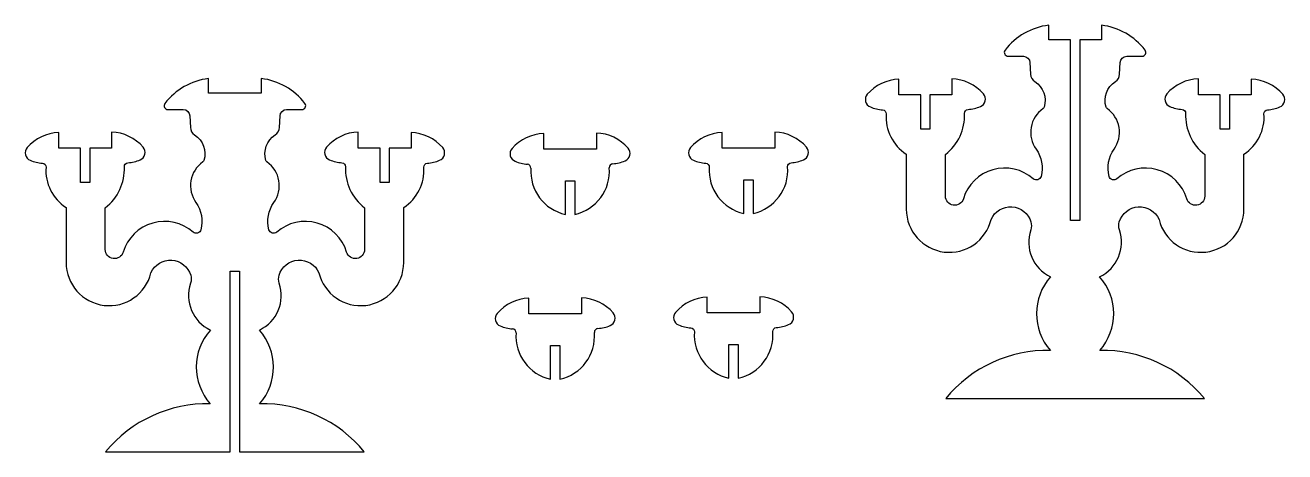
# Model space of a CAD drawing. Extents: x 702 to 1657, y 38 to 361.
import ezdxf

# ---------------------------------------------------------------- set-up
doc = ezdxf.new("R2010")
doc.units = 0
doc.layers.get('0').update_dxf_attribs({"linetype": 'CONTINUOUS'})

msp = doc.modelspace()

# ---------------------------------------------------------------- linework, layer by layer
at = {"color": 5}
for p, q in [((1095.05, 267.12), (1095.05, 279.06)), ((1135.05, 279.36), (1135.05, 267.12)), ((1135.05, 267.12), (1095.05, 267.12)), ((1111.55, 217.73), (1111.55, 243.13)), ((1111.55, 243.13), (1118.55, 243.13)), ((1118.55, 243.13), (1118.55, 217.73)), ((1083.79, 142.32), (1083.79, 154.26)), ((1123.79, 154.57), (1123.79, 142.32)), ((1123.79, 142.32), (1083.79, 142.32)), ((1100.29, 118.34), (1107.29, 118.34)), ((1100.29, 92.93), (1100.29, 118.34)), ((1107.29, 118.34), (1107.29, 92.93))]:
    msp.add_line(p, q, dxfattribs=at)
for points in [[(1478.04, 361.08, 0.203005), (1444.94, 342.2, 0.620924), (1447.21, 337.62), (1458.84, 337.62, -0.40065), (1463.84, 332.85), (1464.25, 324.02, 0.24128), (1467.48, 318.39, -0.33304), (1474.56, 299.04, -0.168693), (1473.71, 297.88, 0.418069), (1468.48, 267.2, -0.2251), (1472.25, 246.54, -0.555605), (1466.31, 244.75, 0.545669), (1413.34, 229.59, -0.863241), (1399.73, 231.6), (1399.73, 263.23, 0.245182), (1414.2, 294.25, -0.405509), (1416.88, 297.27, 0.078531), (1426.21, 299.47, 0.51302), (1428.5, 309.05, 0.209277), (1404.48, 320.51), (1404.48, 308.26), (1387.98, 308.26), (1387.98, 282.28), (1380.98, 282.28), (1380.98, 308.26), (1364.48, 308.26), (1364.48, 320.2, 0.209277), (1340.47, 308.74, 0.51302), (1342.76, 299.16, 0.078531), (1352.09, 296.97, -0.405509), (1354.77, 293.94, 0.274032), (1370.04, 263.42), (1370.04, 221.66, 0.8867), (1434.37, 213.9, -0.698232), (1464.53, 212.01, -0.155745), (1464.41, 205.97, 0.382074), (1479.41, 170.57, 0.378576), (1479.28, 114.7, 0.229533), (1399.9, 78.32), (1494.54, 78.32), (1596.18, 78.32, 0.229533), (1516.79, 114.7, 0.378576), (1516.66, 170.57, 0.382074), (1531.66, 205.97, -0.155745), (1531.54, 212.01, -0.698232), (1561.7, 213.9, 0.8867), (1626.04, 221.66), (1626.04, 263.42, 0.274032), (1641.3, 293.94, -0.405509), (1643.99, 296.97, 0.078531), (1653.31, 299.16, 0.51302), (1655.61, 308.74, 0.209277), (1631.59, 320.2), (1631.59, 308.26), (1615.09, 308.26), (1615.09, 282.28), (1608.09, 282.28), (1608.09, 308.26), (1591.59, 308.26), (1591.59, 320.51, 0.209277), (1567.57, 309.05, 0.51302), (1569.87, 299.47, 0.078531), (1579.19, 297.27, -0.405509), (1581.88, 294.25, 0.245182), (1596.34, 263.23), (1596.34, 231.6, -0.863241), (1582.73, 229.59, 0.545669), (1529.76, 244.75, -0.555605), (1523.83, 246.54, -0.2251), (1527.59, 267.2, 0.418069), (1522.36, 297.88, -0.168693), (1521.52, 299.04, -0.33304), (1528.59, 318.39, 0.24128), (1531.82, 324.02), (1532.23, 332.85, -0.40065), (1537.23, 337.62), (1548.86, 337.62, 0.620924), (1551.13, 342.2, 0.203005), (1518.04, 361.08), (1518.04, 349.94), (1507.4, 349.94), (1501.54, 349.94), (1501.54, 213.13), (1494.54, 213.13), (1494.54, 349.94), (1488.68, 349.94), (1478.04, 349.94), (1478.04, 361.08)], [(1230.32, 279.8, 0.209277), (1206.31, 268.34, 0.51302), (1208.6, 258.76, 0.078531), (1217.93, 256.57, -0.405509), (1220.61, 253.54, 0.372409), (1246.82, 218.47), (1246.82, 243.88), (1253.82, 243.88), (1253.82, 218.47, 0.375799), (1280.04, 253.85, -0.405509), (1282.72, 256.87, 0.078531), (1292.05, 259.07, 0.51302), (1294.34, 268.65, 0.209277), (1270.32, 280.11), (1270.32, 267.86), (1230.32, 267.86), (1230.32, 279.8)], [(1219.07, 155.01, 0.209277), (1195.05, 143.55, 0.51302), (1197.35, 133.97, 0.078531), (1206.67, 131.77, -0.405509), (1209.36, 128.75, 0.372409), (1235.57, 93.68), (1235.57, 119.09), (1242.57, 119.09), (1242.57, 93.68, 0.375799), (1268.78, 129.06, -0.405509), (1271.47, 132.08, 0.078531), (1280.79, 134.27, 0.51302), (1283.09, 143.86, 0.209277), (1259.07, 155.32), (1259.07, 143.07), (1219.07, 143.07), (1219.07, 155.01)]]:
    msp.add_lwpolyline(points, format="xyb", dxfattribs=at)
msp.add_lwpolyline([(827.37, 171.61, -0.155745), (827.25, 165.57, 0.382074), (842.25, 130.17, 0.378576), (842.12, 74.31, 0.229533), (762.74, 37.92), (857.38, 37.92), (857.38, 174.73), (864.38, 174.73), (864.38, 37.92), (959.02, 37.92, 0.229533), (879.63, 74.31, 0.378576), (879.5, 130.17, 0.382074), (894.5, 165.57, -0.155745), (894.38, 171.61, -0.698232), (924.54, 173.51, 0.8867), (988.88, 181.26), (988.88, 223.02, 0.274032), (1004.14, 253.54, -0.405509), (1006.83, 256.57, 0.078531), (1016.15, 258.76, 0.51302), (1018.45, 268.34, 0.209277), (994.43, 279.8), (994.43, 267.86), (977.93, 267.86), (977.93, 241.88), (970.93, 241.88), (970.93, 267.86), (954.43, 267.86), (954.43, 280.11, 0.209277), (930.41, 268.65, 0.51302), (932.71, 259.07, 0.078531), (942.03, 256.87, -0.405509), (944.72, 253.85, 0.245182), (959.18, 222.83), (959.18, 191.2, -0.863241), (945.57, 189.19, 0.545669), (892.6, 204.35, -0.555605), (886.67, 206.15, -0.2251), (890.43, 226.8, 0.418069), (885.2, 257.48, -0.168693), (884.36, 258.64, -0.33304), (891.43, 277.99, 0.24128), (894.66, 283.62), (895.07, 292.45, -0.40065), (900.07, 297.22), (911.7, 297.22, 0.620924), (913.97, 301.8, 0.203005), (880.88, 320.68), (880.88, 309.54), (870.23, 309.54), (857.38, 309.54), (851.52, 309.54), (840.88, 309.54), (840.88, 320.68, 0.203005), (807.78, 301.8, 0.620924), (810.05, 297.22), (821.68, 297.22, -0.40065), (826.68, 292.45), (827.09, 283.62, 0.24128), (830.32, 277.99, -0.33304), (837.39, 258.64, -0.168693), (836.55, 257.48, 0.418069), (831.32, 226.8, -0.2251), (835.09, 206.15, -0.555605), (829.15, 204.35, 0.545669), (776.18, 189.19, -0.863241), (762.57, 191.2), (762.57, 222.83, 0.245182), (777.03, 253.85, -0.405509), (779.72, 256.87, 0.078531), (789.05, 259.07, 0.51302), (791.34, 268.65, 0.209277), (767.32, 280.11), (767.32, 267.86), (750.82, 267.86), (750.82, 241.88), (743.82, 241.88), (743.82, 267.86), (727.32, 267.86), (727.32, 279.8, 0.209277), (703.31, 268.34, 0.51302), (705.6, 258.76, 0.078531), (714.93, 256.57, -0.405509), (717.61, 253.54, 0.274032), (732.88, 223.02), (732.88, 181.26, 0.8867), (797.21, 173.51, -0.698232)], format="xyb", close=True, dxfattribs=at)
for centre, radius, start, end in [((1096.13, 245.89), 33.18, 91.86773, 139.14804), ((1133.96, 246.2), 33.18, 40.85196, 88.13227), ((1075.62, 263.63), 6.06, 139.14804, 247.78294), ((1154.48, 263.94), 6.06, 292.21706, 40.85196), ((1084.93, 286.43), 30.69, 247.78294, 265.74411), ((1145.17, 286.73), 30.69, 274.25589, 292.21706), ((1082.43, 252.92), 2.9, 357.45221, 85.74411), ((1118.72, 250.42), 33.47, 175.92401, 257.62714), ((1111.44, 250.39), 33.43, 282.27152, 4.65626), ((1147.66, 253.23), 2.9, 94.25589, 182.54779), ((1084.87, 121.1), 33.18, 91.86773, 139.14804), ((1122.71, 121.4), 33.18, 40.85196, 88.13227), ((1064.36, 138.84), 6.06, 139.14804, 247.78294), ((1143.22, 139.14), 6.06, 292.21706, 40.85196), ((1073.67, 161.63), 30.69, 247.78294, 265.74411), ((1071.18, 128.13), 2.9, 357.45221, 85.74411), ((1107.46, 125.62), 33.47, 175.92401, 257.62714), ((1100.19, 125.6), 33.43, 282.27152, 4.65626), ((1136.4, 128.44), 2.9, 94.25589, 182.54779), ((1133.91, 161.94), 30.69, 274.25589, 292.21706)]:
    msp.add_arc(centre, radius, start, end, dxfattribs=at)

doc.saveas('drawing.dxf')
